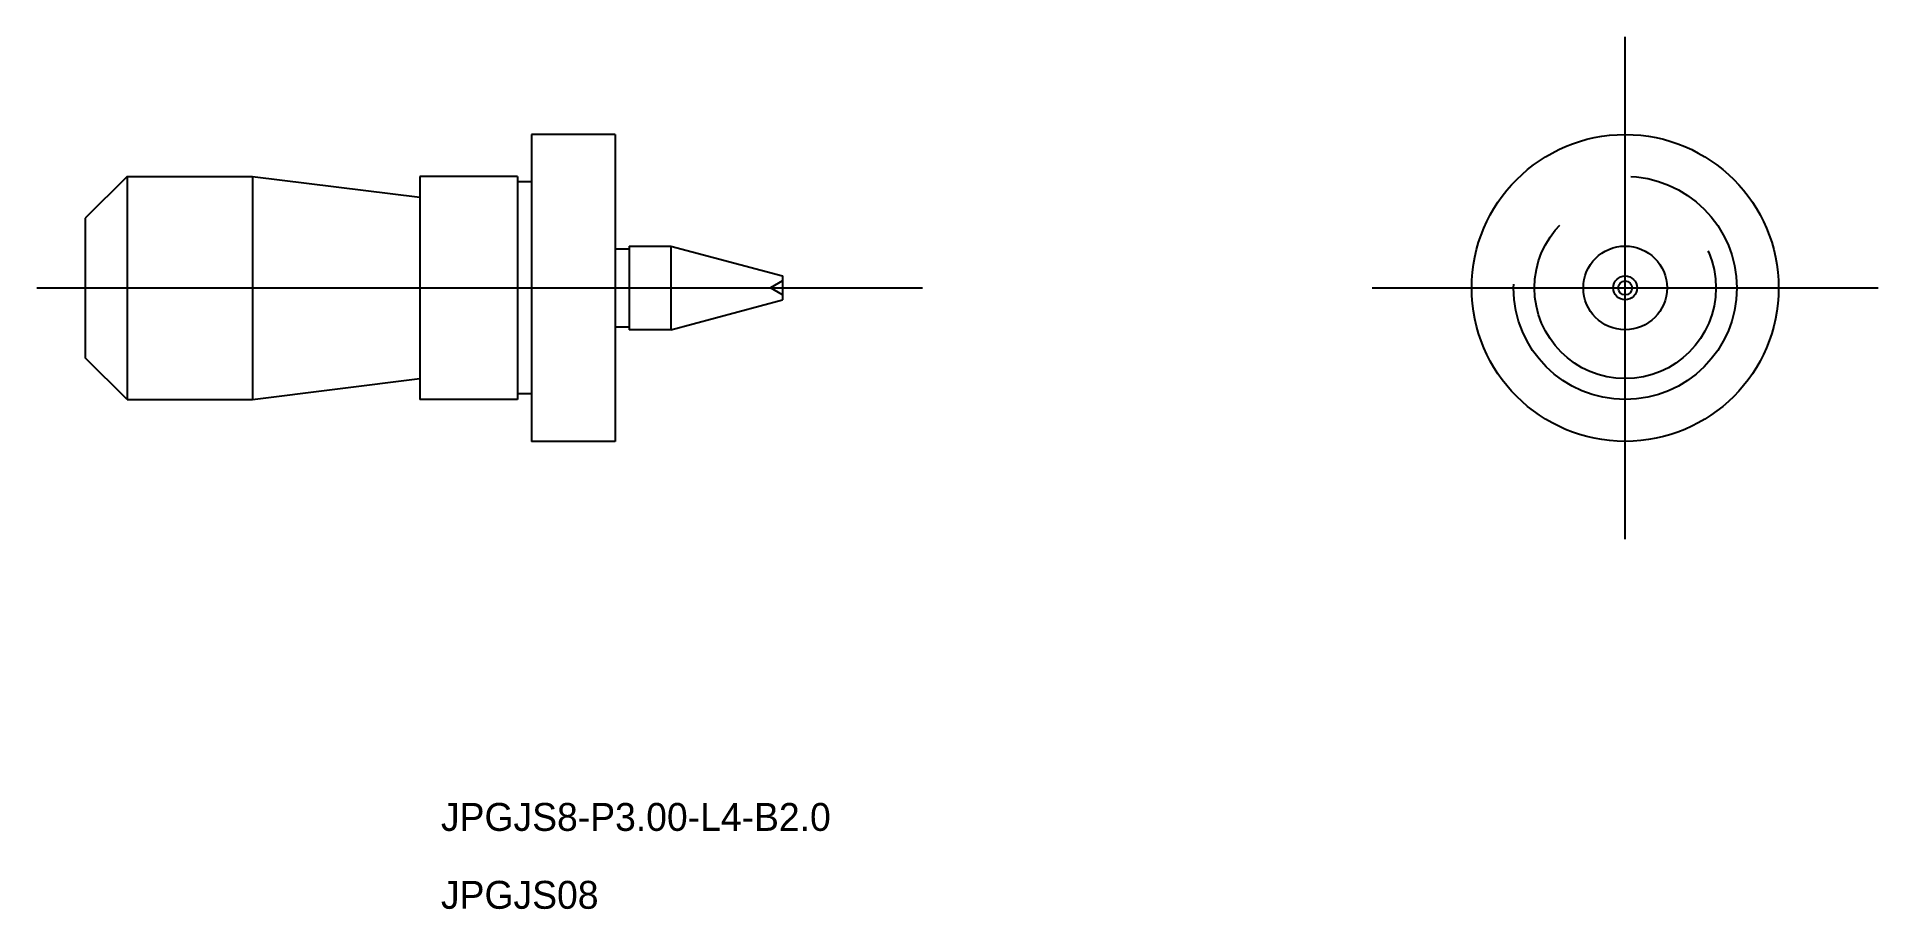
# Model space of a CAD drawing. Extents: x 561.8 to 627.8, y 576.8 to 608.1.
import ezdxf

# ---------------------------------------------------------------- set-up
doc = ezdxf.new("R2010")
doc.units = 0
doc.linetypes.add('CENTER', pattern=[50.8, 31.75, -6.35, 6.35, -6.35])
doc.linetypes.add('DASHED', pattern=[19.05, 12.7, -6.35])
doc.layers.get('0').update_dxf_attribs({"linetype": 'CONTINUOUS'})
doc.layers.add('CENTER', color=1, linetype='CENTER')

msp = doc.modelspace()

# ---------------------------------------------------------------- linework, layer by layer
at = {"color": 7, "linetype": 'CONTINUOUS'}
for p, q in [((579.545, 604.601), (579.545, 593.601)), ((582.545, 604.601), (579.545, 604.601)), ((582.545, 604.601), (582.545, 593.601)), ((565.045, 603.101), (563.545, 601.601)), ((565.045, 603.101), (569.545, 603.101)), ((565.045, 603.101), (565.045, 595.101)), ((569.545, 603.101), (569.545, 595.101)), ((569.545, 603.101), (575.545, 602.351)), ((575.545, 603.101), (575.545, 595.101)), ((579.045, 603.101), (575.545, 603.101)), ((579.045, 603.101), (579.045, 595.101)), ((579.545, 602.901), (579.045, 602.901)), ((563.545, 601.601), (563.545, 596.601)), ((582.545, 600.501), (583.045, 600.501)), ((583.045, 600.601), (584.545, 600.601)), ((583.045, 600.601), (583.045, 597.601)), ((584.545, 600.601), (584.545, 597.601)), ((584.545, 600.601), (588.545, 599.529)), ((588.545, 599.529), (588.545, 598.673)), ((584.545, 597.601), (588.545, 598.673)), ((583.045, 597.701), (582.545, 597.701)), ((584.545, 597.601), (583.045, 597.601)), ((565.045, 595.101), (563.545, 596.601)), ((569.545, 595.101), (575.545, 595.851)), ((565.045, 595.101), (569.545, 595.101)), ((579.045, 595.101), (575.545, 595.101)), ((579.545, 595.301), (579.045, 595.301)), ((582.545, 593.601), (579.545, 593.601))]:
    msp.add_line(p, q, dxfattribs=at)
at = {"color": 3, "linetype": 'DASHED'}
for p in [(588.545, 599.351), (588.545, 598.851)]:
    msp.add_line(p, (588.112, 599.101), dxfattribs=at)
at = {"color": 7, "linetype": 'CONTINUOUS'}
for radius in [5.5, 1.5, 0.428, 0.25]:
    msp.add_circle((618.75, 599.101), radius, dxfattribs=at)
at = {"color": 3, "linetype": 'DASHED'}
for radius in [4, 3.25]:
    msp.add_circle((618.75, 599.101), radius, dxfattribs=at)
at = {"layer": 'CENTER', "color": 1, "linetype": 'CENTER'}
for p, q in [((618.75, 590.101), (618.75, 608.101)), ((561.812, 599.101), (594.545, 599.101)), ((609.682, 599.101), (627.819, 599.101))]:
    msp.add_line(p, q, dxfattribs=at)

# ---------------------------------------------------------------- texts
at = {"color": 7, "linetype": 'CONTINUOUS'}
for s, p in [('JPGJS8-P3.00-L4-B2.0', (576.299, 579.641)), ('JPGJS08', (576.299, 576.849))]:
    msp.add_text(s, height=1, dxfattribs=at).set_placement(p)

doc.saveas('drawing.dxf')
